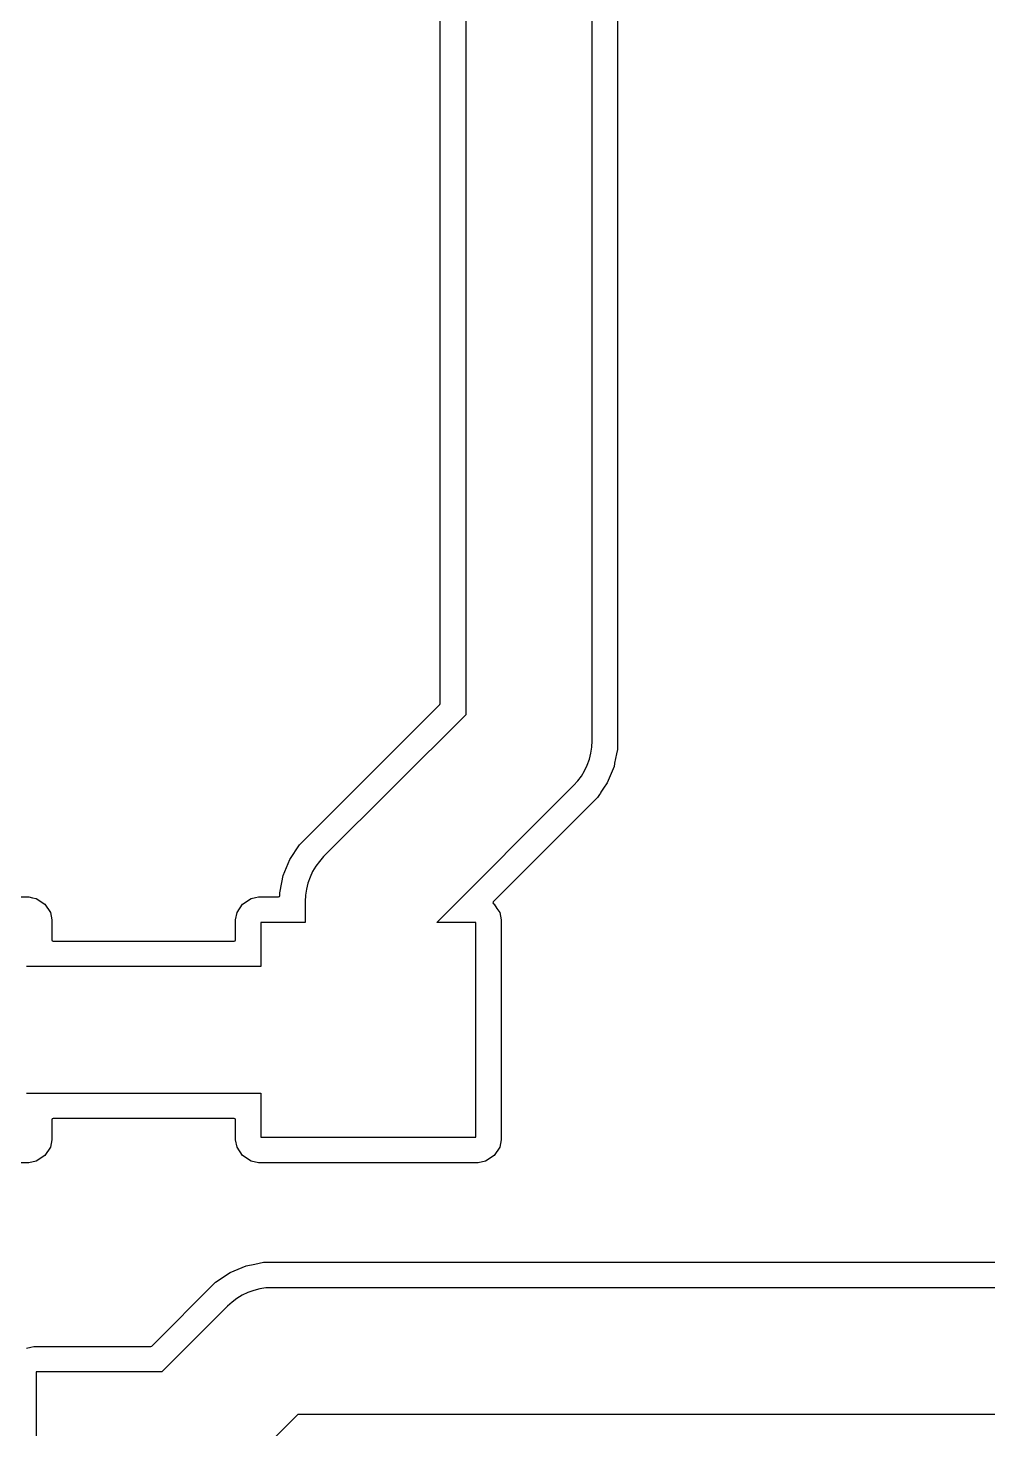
# Model space of a CAD drawing. Header units: metres. Extents: x 44.9 to 117.2, y -105.5 to -49.4.
# Drawn here: x 61.06 to 68.66, y -71.74 to -60.65 of the extents above; entities that cross this region are included whole.
import ezdxf

# ---------------------------------------------------------------- set-up
doc = ezdxf.new("R2010")
doc.units = ezdxf.units.M

msp = doc.modelspace()

# ---------------------------------------------------------------- linework, layer by layer
for points in [[(64.524, -51.994), (64.524, -66.087), (64.524, -66.087), (64.524, -66.087), (64.524, -66.087), (64.524, -66.087), (64.524, -66.087), (64.524, -66.087), (64.524, -66.087), (64.524, -66.087), (64.524, -66.087), (64.524, -66.087), (64.524, -66.087), (64.524, -66.087), (64.524, -66.087), (64.524, -66.087), (64.524, -66.087), (64.524, -66.087), (64.524, -66.087), (63.4, -67.21), (63.367, -67.247), (63.338, -67.286), (63.313, -67.328), (63.292, -67.373), (63.275, -67.419), (63.275, -67.419), (63.263, -67.466), (63.256, -67.515), (63.254, -67.564), (63.254, -67.73), (63.254, -67.73), (63.254, -67.73), (63.254, -67.73), (63.254, -67.73), (63.254, -67.73), (63.254, -67.73), (63.254, -67.73), (63.254, -67.73), (63.254, -67.73), (63.254, -67.73), (63.254, -67.73), (63.254, -67.73), (63.254, -67.73), (63.254, -67.73), (63.254, -67.73), (63.254, -67.73), (63.254, -67.73), (63.254, -67.73), (63.254, -67.73), (63.254, -67.73), (63.254, -67.73), (63.254, -67.73), (63.254, -67.73), (63.254, -67.73), (63.254, -67.73), (63.254, -67.73), (63.254, -67.73), (63.254, -67.73), (63.254, -67.73), (63.254, -67.73), (63.254, -67.73), (63.254, -67.73), (63.254, -67.73), (62.904, -67.73), (62.904, -68.08), (62.904, -68.08), (62.904, -68.08), (62.904, -68.08), (62.904, -68.08), (62.904, -68.08), (62.904, -68.08), (62.904, -68.08), (62.904, -68.08), (62.904, -68.08), (62.904, -68.08), (62.904, -68.08), (62.904, -68.08), (62.904, -68.08), (62.904, -68.08), (62.904, -68.08), (62.904, -68.08), (62.904, -68.08), (62.904, -68.08), (62.904, -68.08), (62.904, -68.08), (62.904, -68.08), (62.904, -68.08), (62.904, -68.08), (62.904, -68.08), (62.904, -68.08), (62.904, -68.08), (62.904, -68.08), (62.904, -68.08), (62.904, -68.08), (62.904, -68.08), (62.904, -68.08), (62.904, -68.08), (62.904, -68.08), (61.048, -68.08)], [(59.328, -67.529), (61.068, -67.529), (61.068, -67.529), (61.068, -67.529), (61.068, -67.529), (61.068, -67.529), (61.068, -67.529), (61.097, -67.535), (61.126, -67.541), (61.126, -67.541), (61.126, -67.541), (61.126, -67.541), (61.126, -67.541), (61.126, -67.541), (61.126, -67.541), (61.126, -67.541), (61.126, -67.541), (61.126, -67.541), (61.126, -67.541), (61.126, -67.541), (61.126, -67.541), (61.126, -67.541), (61.126, -67.541), (61.126, -67.541), (61.126, -67.541), (61.126, -67.541), (61.126, -67.541), (61.126, -67.541), (61.126, -67.541), (61.126, -67.541), (61.126, -67.541), (61.126, -67.541), (61.126, -67.541), (61.126, -67.541), (61.126, -67.541), (61.126, -67.541), (61.126, -67.541), (61.126, -67.541), (61.126, -67.541), (61.126, -67.541), (61.126, -67.541), (61.126, -67.541), (61.126, -67.541), (61.126, -67.541), (61.126, -67.541), (61.126, -67.541), (61.126, -67.541), (61.126, -67.541), (61.126, -67.541), (61.126, -67.541), (61.126, -67.541), (61.126, -67.541), (61.126, -67.541), (61.126, -67.541), (61.126, -67.541), (61.126, -67.541), (61.126, -67.541), (61.126, -67.541), (61.126, -67.541), (61.126, -67.541), (61.126, -67.541), (61.126, -67.541), (61.126, -67.541), (61.126, -67.541), (61.126, -67.541), (61.126, -67.541), (61.126, -67.541), (61.126, -67.541), (61.126, -67.541), (61.126, -67.541), (61.126, -67.541), (61.126, -67.541), (61.126, -67.541), (61.126, -67.541), (61.126, -67.541), (61.126, -67.541), (61.126, -67.541), (61.126, -67.541), (61.126, -67.541), (61.193, -67.585), (61.193, -67.585), (61.193, -67.585), (61.193, -67.585), (61.193, -67.585), (61.193, -67.585), (61.193, -67.585), (61.193, -67.585), (61.193, -67.585), (61.193, -67.585), (61.193, -67.585), (61.193, -67.585), (61.237, -67.652), (61.237, -67.652), (61.237, -67.652), (61.237, -67.652), (61.237, -67.652), (61.237, -67.652), (61.237, -67.652), (61.237, -67.652), (61.237, -67.652), (61.237, -67.652), (61.237, -67.652), (61.237, -67.652), (61.237, -67.652), (61.237, -67.652), (61.237, -67.652), (61.249, -67.71), (61.249, -67.71), (61.249, -67.71), (61.249, -67.71), (61.249, -67.71), (61.249, -67.71), (61.249, -67.868), (61.252, -67.876), (61.26, -67.879), (62.692, -67.879), (62.7, -67.876), (62.703, -67.868), (62.703, -67.71), (62.703, -67.71), (62.703, -67.71), (62.703, -67.71), (62.703, -67.71), (62.703, -67.71), (62.715, -67.652), (62.715, -67.652), (62.715, -67.652), (62.715, -67.652), (62.715, -67.652), (62.715, -67.652), (62.715, -67.652), (62.715, -67.652), (62.715, -67.652), (62.715, -67.652), (62.715, -67.652), (62.715, -67.652), (62.759, -67.585), (62.759, -67.585), (62.759, -67.585), (62.759, -67.585), (62.759, -67.585), (62.759, -67.585), (62.759, -67.585), (62.759, -67.585), (62.759, -67.585), (62.759, -67.585), (62.759, -67.585), (62.759, -67.585), (62.826, -67.541), (62.826, -67.541), (62.826, -67.541), (62.826, -67.541), (62.826, -67.541), (62.826, -67.541), (62.826, -67.541), (62.826, -67.541), (62.826, -67.541), (62.826, -67.541), (62.826, -67.541), (62.826, -67.541), (62.861, -67.534), (62.884, -67.529), (62.884, -67.529), (62.884, -67.529), (62.884, -67.529), (62.884, -67.529), (62.884, -67.529), (63.042, -67.529), (63.05, -67.526), (63.053, -67.518), (63.053, -67.495), (63.053, -67.495), (63.053, -67.495), (63.053, -67.495), (63.053, -67.495), (63.053, -67.495), (63.056, -67.484), (63.056, -67.484), (63.056, -67.484), (63.056, -67.484), (63.056, -67.484), (63.056, -67.484), (63.056, -67.484), (63.08, -67.36), (63.08, -67.36), (63.08, -67.36), (63.08, -67.36), (63.08, -67.36), (63.08, -67.36), (63.08, -67.36), (63.08, -67.36), (63.133, -67.232), (63.133, -67.232), (63.133, -67.232), (63.133, -67.232), (63.133, -67.232), (63.133, -67.232), (63.21, -67.117), (63.21, -67.117), (63.21, -67.117), (63.21, -67.117), (63.21, -67.117), (63.21, -67.117), (64.32, -66.007), (64.323, -65.999), (64.323, -52.098)], [(61.048, -69.08), (62.904, -69.08), (62.904, -69.08), (62.904, -69.08), (62.904, -69.08), (62.904, -69.08), (62.904, -69.08), (62.904, -69.08), (62.904, -69.08), (62.904, -69.08), (62.904, -69.08), (62.904, -69.08), (62.904, -69.08), (62.904, -69.08), (62.904, -69.08), (62.904, -69.08), (62.904, -69.08), (62.904, -69.08), (62.904, -69.08), (62.904, -69.08), (62.904, -69.08), (62.904, -69.08), (62.904, -69.08), (62.904, -69.08), (62.904, -69.08), (62.904, -69.08), (62.904, -69.08), (62.904, -69.08), (62.904, -69.08), (62.904, -69.08), (62.904, -69.08), (62.904, -69.08), (62.904, -69.08), (62.904, -69.08), (62.904, -69.08), (62.904, -69.43), (64.604, -69.43), (64.604, -67.73), (64.295, -67.73), (64.295, -67.73), (64.295, -67.73), (64.295, -67.73), (64.295, -67.73), (64.295, -67.73), (64.295, -67.73), (64.295, -67.73), (64.295, -67.73), (64.295, -67.73), (64.295, -67.73), (64.295, -67.73), (64.295, -67.73), (64.295, -67.73), (64.295, -67.73), (64.295, -67.73), (64.295, -67.73), (64.295, -67.73), (64.295, -67.73), (64.295, -67.73), (64.295, -67.73), (64.295, -67.73), (64.295, -67.73), (64.295, -67.73), (64.295, -67.73), (64.295, -67.73), (64.295, -67.73), (64.295, -67.73), (64.295, -67.73), (64.295, -67.73), (64.295, -67.73), (64.295, -67.73), (64.295, -67.73), (64.295, -67.73), (64.295, -67.73), (64.295, -67.73), (64.295, -67.73), (64.295, -67.73), (64.295, -67.73), (64.295, -67.73), (64.295, -67.73), (64.295, -67.73), (64.295, -67.73), (64.295, -67.73), (64.295, -67.73), (64.295, -67.73), (64.295, -67.73), (64.295, -67.73), (64.295, -67.73), (64.295, -67.73), (65.378, -66.648), (65.411, -66.611), (65.44, -66.572), (65.465, -66.53), (65.486, -66.485), (65.503, -66.439), (65.503, -66.439), (65.515, -66.392), (65.522, -66.343), (65.524, -66.294), (65.524, -52.516)], [(65.725, -53.027), (65.725, -66.363), (65.725, -66.363), (65.725, -66.363), (65.725, -66.363), (65.725, -66.363), (65.725, -66.363), (65.718, -66.397), (65.703, -66.471), (65.703, -66.471), (65.703, -66.471), (65.703, -66.471), (65.703, -66.471), (65.703, -66.471), (65.703, -66.471), (65.703, -66.473), (65.698, -66.498), (65.698, -66.498), (65.698, -66.498), (65.698, -66.498), (65.698, -66.498), (65.698, -66.498), (65.645, -66.626), (65.645, -66.626), (65.645, -66.626), (65.645, -66.626), (65.645, -66.626), (65.645, -66.626), (65.616, -66.669), (65.594, -66.701), (65.59, -66.708), (65.584, -66.717), (65.568, -66.741), (65.568, -66.741), (65.568, -66.741), (65.568, -66.741), (65.568, -66.741), (65.568, -66.741), (65.245, -67.064), (64.743, -67.565), (64.742, -67.567), (64.74, -67.576), (64.745, -67.583), (64.749, -67.585), (64.749, -67.585), (64.749, -67.585), (64.749, -67.585), (64.749, -67.585), (64.749, -67.585), (64.749, -67.585), (64.749, -67.585), (64.749, -67.585), (64.749, -67.585), (64.771, -67.619), (64.793, -67.652), (64.793, -67.652), (64.793, -67.652), (64.793, -67.652), (64.793, -67.652), (64.793, -67.652), (64.793, -67.652), (64.793, -67.652), (64.793, -67.652), (64.793, -67.652), (64.805, -67.71), (64.805, -67.71), (64.805, -67.71), (64.805, -67.71), (64.805, -67.71), (64.805, -67.71), (64.805, -69.45), (64.805, -69.45), (64.805, -69.45), (64.805, -69.45), (64.805, -69.45), (64.805, -69.45), (64.793, -69.508), (64.793, -69.508), (64.793, -69.508), (64.793, -69.508), (64.793, -69.508), (64.793, -69.508), (64.793, -69.508), (64.793, -69.508), (64.793, -69.508), (64.793, -69.508), (64.749, -69.575), (64.749, -69.575), (64.749, -69.575), (64.749, -69.575), (64.749, -69.575), (64.749, -69.575), (64.749, -69.575), (64.749, -69.575), (64.749, -69.575), (64.749, -69.575), (64.682, -69.619), (64.682, -69.619), (64.682, -69.619), (64.682, -69.619), (64.682, -69.619), (64.682, -69.619), (64.682, -69.619), (64.682, -69.619), (64.682, -69.619), (64.682, -69.619), (64.624, -69.631), (64.624, -69.631), (64.624, -69.631), (64.624, -69.631), (64.624, -69.631), (64.624, -69.631), (62.884, -69.631), (62.884, -69.631), (62.884, -69.631), (62.884, -69.631), (62.884, -69.631), (62.884, -69.631), (62.826, -69.619), (62.826, -69.619), (62.826, -69.619), (62.826, -69.619), (62.826, -69.619), (62.826, -69.619), (62.826, -69.619), (62.826, -69.619), (62.826, -69.619), (62.826, -69.619), (62.759, -69.575), (62.759, -69.575), (62.759, -69.575), (62.759, -69.575), (62.759, -69.575), (62.759, -69.575), (62.759, -69.575), (62.759, -69.575), (62.759, -69.575), (62.759, -69.575), (62.759, -69.575), (62.759, -69.575), (62.715, -69.508), (62.715, -69.508), (62.715, -69.508), (62.715, -69.508), (62.715, -69.508), (62.715, -69.508), (62.715, -69.508), (62.715, -69.508), (62.715, -69.508), (62.715, -69.508), (62.715, -69.508), (62.715, -69.508), (62.715, -69.508), (62.715, -69.508), (62.715, -69.508), (62.703, -69.45), (62.703, -69.45), (62.703, -69.45), (62.703, -69.45), (62.703, -69.45), (62.703, -69.45), (62.703, -69.292), (62.7, -69.284), (62.692, -69.281), (61.26, -69.281), (61.252, -69.284), (61.249, -69.292), (61.249, -69.45), (61.249, -69.45), (61.249, -69.45), (61.249, -69.45), (61.249, -69.45), (61.249, -69.45), (61.237, -69.508), (61.237, -69.508), (61.237, -69.508), (61.237, -69.508), (61.237, -69.508), (61.237, -69.508), (61.237, -69.508), (61.237, -69.508), (61.237, -69.508), (61.237, -69.508), (61.193, -69.575), (61.193, -69.575), (61.193, -69.575), (61.193, -69.575), (61.193, -69.575), (61.193, -69.575), (61.193, -69.575), (61.193, -69.575), (61.193, -69.575), (61.193, -69.575), (61.126, -69.619), (61.126, -69.619), (61.126, -69.619), (61.126, -69.619), (61.126, -69.619), (61.126, -69.619), (61.126, -69.619), (61.126, -69.619), (61.126, -69.619), (61.126, -69.619), (61.068, -69.631), (61.068, -69.631), (61.068, -69.631), (61.068, -69.631), (61.068, -69.631), (61.068, -69.631), (59.328, -69.631)], [(61.048, -71.097), (61.083, -71.09), (61.106, -71.085), (61.106, -71.085), (61.106, -71.085), (61.106, -71.085), (61.106, -71.085), (61.106, -71.085), (62.031, -71.085), (62.039, -71.082), (62.545, -70.576), (62.545, -70.576), (62.545, -70.576), (62.545, -70.576), (62.545, -70.576), (62.545, -70.576), (62.66, -70.499), (62.66, -70.499), (62.66, -70.499), (62.66, -70.499), (62.66, -70.499), (62.66, -70.499), (62.788, -70.446), (62.788, -70.446), (62.788, -70.446), (62.788, -70.446), (62.788, -70.446), (62.788, -70.446), (62.788, -70.446), (62.788, -70.446), (62.788, -70.446), (62.788, -70.446), (62.788, -70.446), (62.856, -70.433), (62.923, -70.419), (62.923, -70.419), (62.923, -70.419), (62.923, -70.419), (62.923, -70.419), (62.923, -70.419), (70.26, -70.419)], [(70.349, -70.62), (62.992, -70.62), (62.943, -70.622), (62.894, -70.629), (62.847, -70.641), (62.801, -70.658), (62.756, -70.679), (62.714, -70.704), (62.675, -70.733), (62.638, -70.766), (62.119, -71.286), (62.119, -71.286), (62.119, -71.286), (62.119, -71.286), (62.119, -71.286), (62.119, -71.286), (62.119, -71.286), (62.119, -71.286), (62.119, -71.286), (62.119, -71.286), (62.119, -71.286), (62.119, -71.286), (62.119, -71.286), (62.119, -71.286), (62.119, -71.286), (62.119, -71.286), (62.119, -71.286), (62.119, -71.286), (61.126, -71.286)], [(61.126, -71.286), (61.126, -72.986)], [(62.826, -71.993), (63.199, -71.62), (63.199, -71.62), (63.199, -71.62), (63.199, -71.62), (63.199, -71.62), (63.199, -71.62), (63.199, -71.62), (63.199, -71.62), (63.199, -71.62), (63.199, -71.62), (63.199, -71.62), (63.199, -71.62), (63.199, -71.62), (63.199, -71.62), (63.199, -71.62), (63.199, -71.62), (63.199, -71.62), (63.199, -71.62), (70.349, -71.62)]]:
    msp.add_lwpolyline(points)

doc.saveas('drawing.dxf')
